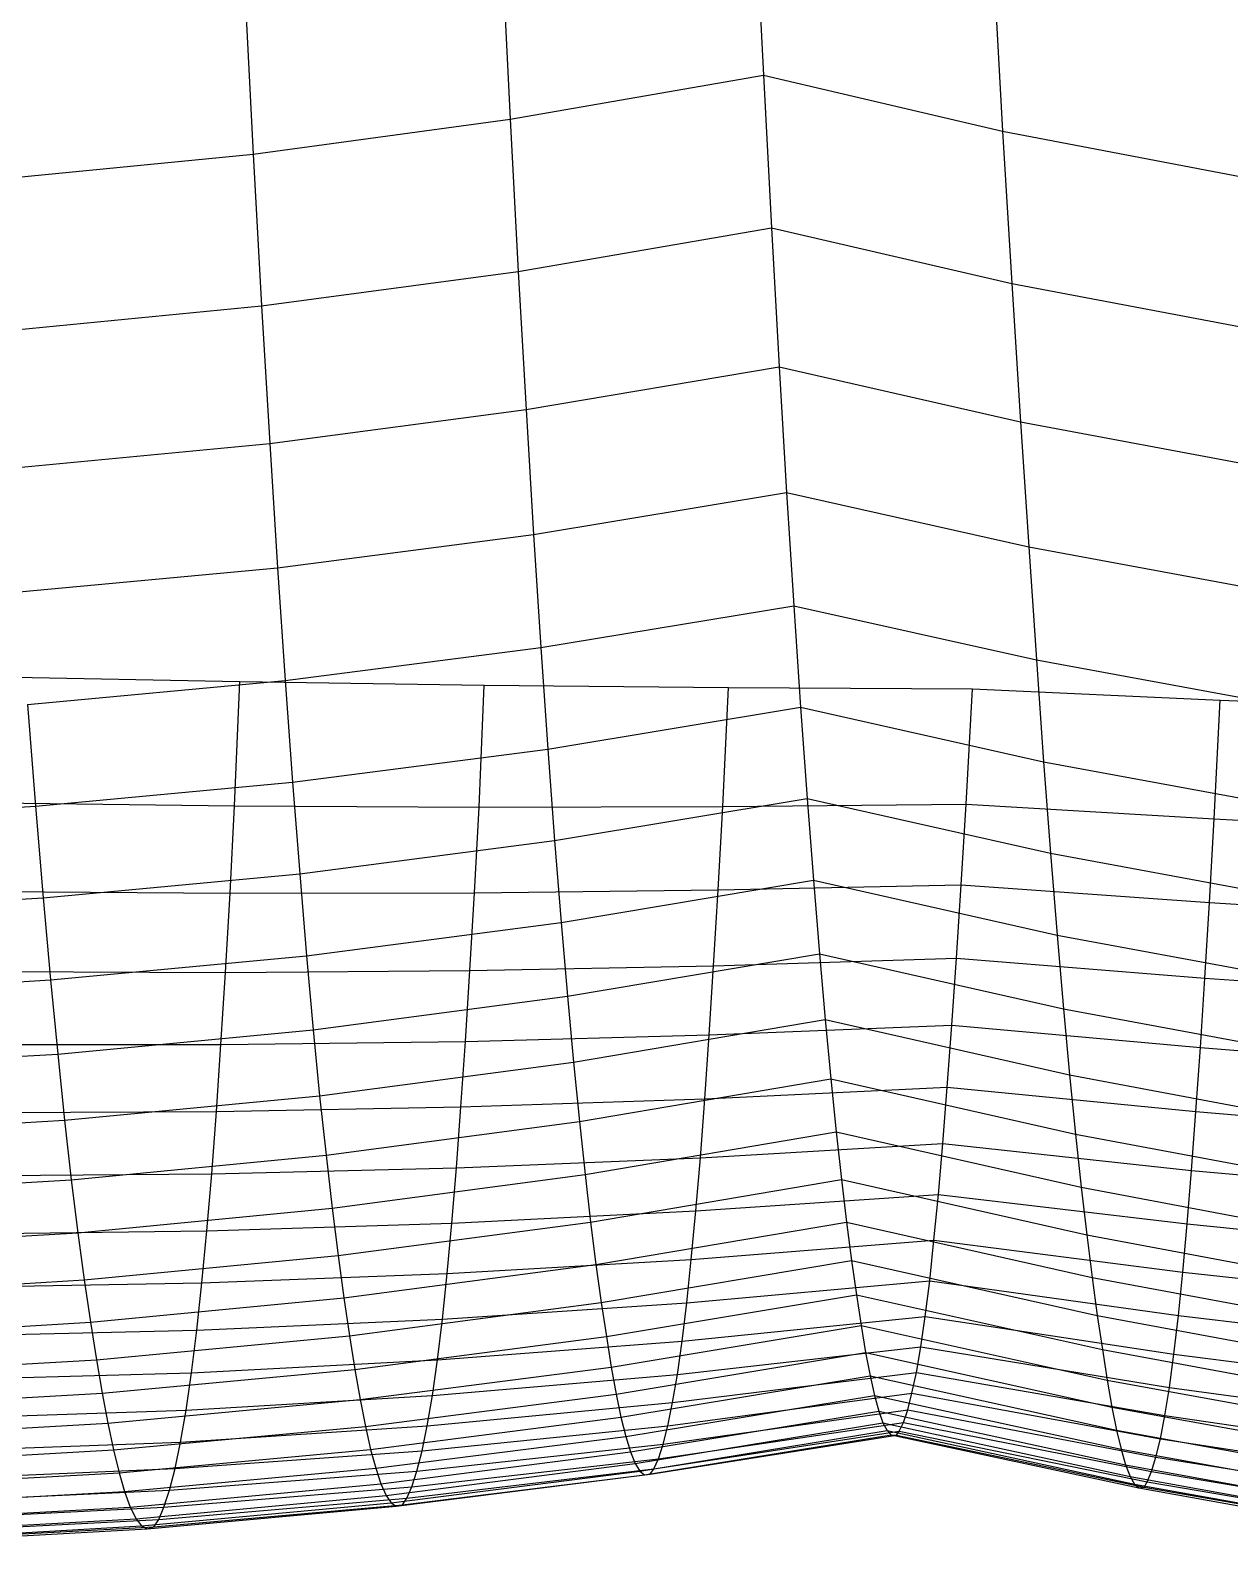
# Model space of a CAD drawing. Extents: x -429 to 429, y -1 to 209.
# Drawn here: x -57.63 to -47.6, y -0.24 to 12.41 of the extents above; entities that cross this region are included whole.
import ezdxf

# ---------------------------------------------------------------- set-up
doc = ezdxf.new("R2010")
doc.units = 0

msp = doc.modelspace()

# ---------------------------------------------------------------- linework, layer by layer
at = {"layer": 'default', "color": 5, "linetype": 'CONTINUOUS'}
for p, q in [((-51.568, 13.43, -11.727), (-51.5, 12.033, -10.869)), ((-51.568, 13.43, -11.727), (-51.5, 12.033, -10.869)), ((-53.685, 13.063, -12.208), (-53.617, 11.664, -11.306)), ((-49.576, 12.964, -12.59), (-49.499, 11.564, -11.688)), ((-55.84, 12.772, -12.558), (-55.768, 11.372, -11.619)), ((-53.617, 11.664, -11.306), (-51.5, 12.033, -10.869)), ((-51.5, 12.033, -10.869), (-49.499, 11.564, -11.688)), ((-51.5, 12.033, -10.869), (-51.433, 10.755, -10.033)), ((-51.5, 12.033, -10.869), (-51.433, 10.755, -10.033)), ((-55.768, 11.372, -11.619), (-53.617, 11.664, -11.306)), ((-53.617, 11.664, -11.306), (-53.55, 10.39, -10.426)), ((-49.499, 11.564, -11.688), (-47.439, 11.171, -12.391)), ((-49.499, 11.564, -11.688), (-49.423, 10.289, -10.808)), ((-57.944, 11.159, -11.807), (-55.768, 11.372, -11.619)), ((-55.768, 11.372, -11.619), (-55.698, 10.101, -10.703)), ((-53.55, 10.39, -10.426), (-51.433, 10.755, -10.033)), ((-51.433, 10.755, -10.033), (-49.423, 10.289, -10.808)), ((-51.433, 10.755, -10.033), (-51.368, 9.592, -9.229)), ((-51.433, 10.755, -10.033), (-51.368, 9.592, -9.229)), ((-55.698, 10.101, -10.703), (-53.55, 10.39, -10.426)), ((-53.55, 10.39, -10.426), (-53.485, 9.234, -9.58)), ((-49.423, 10.289, -10.808), (-47.359, 9.898, -11.475)), ((-49.423, 10.289, -10.808), (-49.349, 9.132, -9.963)), ((-57.868, 9.891, -10.863), (-55.698, 10.101, -10.703)), ((-55.698, 10.101, -10.703), (-55.629, 8.951, -9.823)), ((-53.485, 9.234, -9.58), (-51.368, 9.592, -9.229)), ((-51.368, 9.592, -9.229), (-49.349, 9.132, -9.963)), ((-51.368, 9.592, -9.229), (-51.306, 8.541, -8.463)), ((-51.368, 9.592, -9.229), (-51.306, 8.541, -8.463)), ((-55.629, 8.951, -9.823), (-53.485, 9.234, -9.58)), ((-53.485, 9.234, -9.58), (-53.422, 8.189, -8.778)), ((-49.349, 9.132, -9.963), (-47.282, 8.746, -10.595)), ((-49.349, 9.132, -9.963), (-49.28, 8.086, -9.16)), ((-57.794, 8.745, -9.957), (-55.629, 8.951, -9.823)), ((-55.629, 8.951, -9.823), (-55.564, 7.911, -8.99)), ((-53.422, 8.189, -8.778), (-51.306, 8.541, -8.463)), ((-51.306, 8.541, -8.463), (-49.28, 8.086, -9.16)), ((-51.306, 8.541, -8.463), (-51.246, 7.594, -7.737)), ((-51.306, 8.541, -8.463), (-51.246, 7.594, -7.737)), ((-55.564, 7.911, -8.99), (-53.422, 8.189, -8.778)), ((-53.422, 8.189, -8.778), (-53.362, 7.244, -8.019)), ((-49.28, 8.086, -9.16), (-47.211, 7.704, -9.761)), ((-49.28, 8.086, -9.16), (-49.216, 7.141, -8.401)), ((-57.723, 7.709, -9.101), (-55.564, 7.911, -8.99)), ((-55.564, 7.911, -8.99), (-55.5, 6.969, -8.206)), ((-53.362, 7.244, -8.019), (-51.246, 7.594, -7.737)), ((-51.246, 7.594, -7.737), (-49.216, 7.141, -8.401)), ((-51.246, 7.594, -7.737), (-51.189, 6.744, -7.046)), ((-51.246, 7.594, -7.737), (-51.189, 6.744, -7.046)), ((-55.5, 6.969, -8.206), (-53.362, 7.244, -8.019)), ((-53.362, 7.244, -8.019), (-53.303, 6.393, -7.301)), ((-49.216, 7.141, -8.401), (-47.145, 6.761, -8.976)), ((-49.216, 7.141, -8.401), (-49.156, 6.289, -7.682)), ((-57.928, 6.999, 10.041), (-55.88, 6.959, 9.765)), ((-57.654, 6.769, -8.296), (-55.5, 6.969, -8.206)), ((-55.923, 5.919, 9.374), (-55.88, 6.959, 9.765)), ((-55.88, 6.959, 9.765), (-53.834, 6.929, 9.471)), ((-55.5, 6.969, -8.206), (-55.438, 6.117, -7.464)), ((-53.878, 5.909, 9.047), (-53.834, 6.929, 9.471)), ((-53.834, 6.929, 9.471), (-51.792, 6.909, 9.158)), ((-51.839, 5.914, 8.693), (-51.792, 6.909, 9.158)), ((-51.792, 6.909, 9.158), (-49.752, 6.899, 8.827)), ((-49.805, 5.935, 8.312), (-49.752, 6.899, 8.827)), ((-49.805, 5.935, 8.312), (-49.752, 6.899, 8.827)), ((-49.752, 6.899, 8.827), (-47.679, 6.805, 8.792)), ((-57.654, 6.769, -8.296), (-57.588, 5.916, -7.537)), ((-53.303, 6.393, -7.301), (-51.189, 6.744, -7.046)), ((-51.189, 6.744, -7.046), (-49.156, 6.289, -7.682)), ((-51.189, 6.744, -7.046), (-51.135, 5.982, -6.387)), ((-51.189, 6.744, -7.046), (-51.135, 5.982, -6.387)), ((-47.729, 5.81, 8.327), (-47.679, 6.805, 8.792)), ((-47.679, 6.805, 8.792), (-45.606, 6.722, 8.738)), ((-55.438, 6.117, -7.464), (-53.303, 6.393, -7.301)), ((-53.303, 6.393, -7.301), (-53.247, 5.629, -6.614)), ((-49.156, 6.289, -7.682), (-47.084, 5.907, -8.233)), ((-49.156, 6.289, -7.682), (-49.098, 5.525, -6.995)), ((-57.588, 5.916, -7.537), (-55.438, 6.117, -7.464)), ((-55.438, 6.117, -7.464), (-55.378, 5.352, -6.755)), ((-53.247, 5.629, -6.614), (-51.135, 5.982, -6.387)), ((-51.135, 5.982, -6.387), (-49.098, 5.525, -6.995)), ((-51.135, 5.982, -6.387), (-51.082, 5.298, -5.757)), ((-51.135, 5.982, -6.387), (-51.082, 5.298, -5.757)), ((-59.746, 5.791, -7.518), (-57.588, 5.916, -7.537)), ((-57.971, 5.945, 9.673), (-55.923, 5.919, 9.374)), ((-57.588, 5.916, -7.537), (-57.524, 5.15, -6.81)), ((-55.96, 5.189, 9.03), (-55.923, 5.919, 9.374)), ((-55.923, 5.919, 9.374), (-53.878, 5.909, 9.047)), ((-53.916, 5.193, 8.689), (-53.878, 5.909, 9.047)), ((-53.878, 5.909, 9.047), (-51.839, 5.914, 8.693)), ((-51.877, 5.217, 8.317), (-51.839, 5.914, 8.693)), ((-51.839, 5.914, 8.693), (-49.805, 5.935, 8.312)), ((-49.846, 5.26, 7.914), (-49.805, 5.935, 8.312)), ((-49.846, 5.26, 7.914), (-49.805, 5.935, 8.312)), ((-49.805, 5.935, 8.312), (-47.729, 5.81, 8.327)), ((-47.768, 5.112, 7.951), (-47.729, 5.81, 8.327)), ((-47.729, 5.81, 8.327), (-45.653, 5.699, 8.315)), ((-55.378, 5.352, -6.755), (-53.247, 5.629, -6.614)), ((-53.247, 5.629, -6.614), (-53.192, 4.944, -5.958)), ((-49.098, 5.525, -6.995), (-47.025, 5.141, -7.523)), ((-49.098, 5.525, -6.995), (-49.043, 4.839, -6.338)), ((-57.524, 5.15, -6.81), (-55.378, 5.352, -6.755)), ((-55.378, 5.352, -6.755), (-55.321, 4.666, -6.077)), ((-58.01, 5.205, 9.34), (-55.96, 5.189, 9.03)), ((-55.998, 4.527, 8.675), (-55.96, 5.189, 9.03)), ((-55.96, 5.189, 9.03), (-53.916, 5.193, 8.689)), ((-53.954, 4.544, 8.324), (-53.916, 5.193, 8.689)), ((-53.916, 5.193, 8.689), (-51.877, 5.217, 8.317)), ((-53.192, 4.944, -5.958), (-51.082, 5.298, -5.757)), ((-51.916, 4.583, 7.938), (-51.877, 5.217, 8.317)), ((-51.877, 5.217, 8.317), (-49.846, 5.26, 7.914)), ((-51.082, 5.298, -5.757), (-49.043, 4.839, -6.338)), ((-51.082, 5.298, -5.757), (-51.032, 4.683, -5.154)), ((-51.082, 5.298, -5.757), (-51.032, 4.683, -5.154)), ((-49.886, 4.647, 7.518), (-49.846, 5.26, 7.914)), ((-49.886, 4.647, 7.518), (-49.846, 5.26, 7.914)), ((-49.846, 5.26, 7.914), (-47.768, 5.112, 7.951)), ((-59.678, 5.025, -6.779), (-57.524, 5.15, -6.81)), ((-57.524, 5.15, -6.81), (-57.462, 4.464, -6.115)), ((-47.807, 4.478, 7.572), (-47.768, 5.112, 7.951)), ((-47.768, 5.112, 7.951), (-45.69, 4.983, 7.956)), ((-55.321, 4.666, -6.077), (-53.192, 4.944, -5.958)), ((-53.192, 4.944, -5.958), (-53.139, 4.327, -5.33)), ((-49.043, 4.839, -6.338), (-46.969, 4.454, -6.843)), ((-49.043, 4.839, -6.338), (-48.99, 4.222, -5.711)), ((-53.139, 4.327, -5.33), (-51.032, 4.683, -5.154)), ((-51.032, 4.683, -5.154), (-48.99, 4.222, -5.711)), ((-51.032, 4.683, -5.154), (-50.983, 4.132, -4.576)), ((-51.032, 4.683, -5.154), (-50.983, 4.132, -4.576)), ((-57.462, 4.464, -6.115), (-55.321, 4.666, -6.077)), ((-55.321, 4.666, -6.077), (-55.265, 4.047, -5.43)), ((-53.954, 4.544, 8.324), (-51.916, 4.583, 7.938)), ((-51.953, 4.004, 7.562), (-51.916, 4.583, 7.938)), ((-51.916, 4.583, 7.938), (-49.886, 4.647, 7.518)), ((-49.925, 4.084, 7.13), (-49.886, 4.647, 7.518)), ((-49.925, 4.084, 7.13), (-49.886, 4.647, 7.518)), ((-49.886, 4.647, 7.518), (-47.807, 4.478, 7.572)), ((-59.611, 4.338, -6.072), (-57.462, 4.464, -6.115)), ((-58.05, 4.534, 8.993), (-55.998, 4.527, 8.675)), ((-57.462, 4.464, -6.115), (-57.402, 3.844, -5.452)), ((-56.037, 3.923, 8.318), (-55.998, 4.527, 8.675)), ((-55.998, 4.527, 8.675), (-53.954, 4.544, 8.324)), ((-53.991, 3.95, 7.958), (-53.954, 4.544, 8.324)), ((-47.845, 3.898, 7.196), (-47.807, 4.478, 7.572)), ((-47.807, 4.478, 7.572), (-45.726, 4.332, 7.59)), ((-55.265, 4.047, -5.43), (-53.139, 4.327, -5.33)), ((-53.139, 4.327, -5.33), (-53.089, 3.775, -4.726)), ((-48.99, 4.222, -5.711), (-46.915, 3.835, -6.195)), ((-48.99, 4.222, -5.711), (-48.939, 3.669, -5.106)), ((-53.089, 3.775, -4.726), (-50.983, 4.132, -4.576)), ((-51.953, 4.004, 7.562), (-49.925, 4.084, 7.13)), ((-50.983, 4.132, -4.576), (-48.939, 3.669, -5.106)), ((-50.983, 4.132, -4.576), (-50.936, 3.637, -4.02)), ((-50.983, 4.132, -4.576), (-50.936, 3.637, -4.02)), ((-49.962, 3.566, 6.752), (-49.925, 4.084, 7.13)), ((-49.962, 3.566, 6.752), (-49.925, 4.084, 7.13)), ((-49.925, 4.084, 7.13), (-47.845, 3.898, 7.196)), ((-58.09, 3.923, 8.642), (-56.037, 3.923, 8.318)), ((-57.402, 3.844, -5.452), (-55.265, 4.047, -5.43)), ((-56.075, 3.363, 7.965), (-56.037, 3.923, 8.318)), ((-56.037, 3.923, 8.318), (-53.991, 3.95, 7.958)), ((-55.265, 4.047, -5.43), (-55.211, 3.494, -4.805)), ((-54.029, 3.401, 7.598), (-53.991, 3.95, 7.958)), ((-53.991, 3.95, 7.958), (-51.953, 4.004, 7.562)), ((-51.99, 3.469, 7.194), (-51.953, 4.004, 7.562)), ((-59.547, 3.717, -5.399), (-57.402, 3.844, -5.452)), ((-57.402, 3.844, -5.452), (-57.344, 3.29, -4.811)), ((-47.882, 3.362, 6.827), (-47.845, 3.898, 7.196)), ((-47.845, 3.898, 7.196), (-45.763, 3.738, 7.224)), ((-55.211, 3.494, -4.805), (-53.089, 3.775, -4.726)), ((-53.089, 3.775, -4.726), (-53.039, 3.279, -4.144)), ((-48.939, 3.669, -5.106), (-46.864, 3.281, -5.569)), ((-48.939, 3.669, -5.106), (-48.889, 3.173, -4.524)), ((-53.039, 3.279, -4.144), (-50.936, 3.637, -4.02)), ((-51.99, 3.469, 7.194), (-49.962, 3.566, 6.752)), ((-50.936, 3.637, -4.02), (-48.889, 3.173, -4.524)), ((-50.936, 3.637, -4.02), (-50.891, 3.193, -3.483)), ((-50.936, 3.637, -4.02), (-50.891, 3.193, -3.483)), ((-49.999, 3.095, 6.378), (-49.962, 3.566, 6.752)), ((-49.999, 3.095, 6.378), (-49.962, 3.566, 6.752)), ((-49.962, 3.566, 6.752), (-47.882, 3.362, 6.827)), ((-57.344, 3.29, -4.811), (-55.211, 3.494, -4.805)), ((-55.211, 3.494, -4.805), (-55.158, 2.997, -4.202)), ((-54.029, 3.401, 7.598), (-51.99, 3.469, 7.194)), ((-52.027, 2.977, 6.825), (-51.99, 3.469, 7.194)), ((-59.485, 3.163, -4.746), (-57.344, 3.29, -4.811)), ((-58.129, 3.354, 8.293), (-56.075, 3.363, 7.965)), ((-57.344, 3.29, -4.811), (-57.288, 2.793, -4.192)), ((-56.114, 2.843, 7.603), (-56.075, 3.363, 7.965)), ((-56.075, 3.363, 7.965), (-54.029, 3.401, 7.598)), ((-54.066, 2.893, 7.233), (-54.029, 3.401, 7.598)), ((-47.919, 2.871, 6.458), (-47.882, 3.362, 6.827)), ((-47.882, 3.362, 6.827), (-45.798, 3.188, 6.864)), ((-55.158, 2.997, -4.202), (-53.039, 3.279, -4.144)), ((-53.039, 3.279, -4.144), (-52.991, 2.836, -3.583)), ((-52.991, 2.836, -3.583), (-50.891, 3.193, -3.483)), ((-50.891, 3.193, -3.483), (-48.842, 2.729, -3.962)), ((-50.891, 3.193, -3.483), (-50.847, 2.795, -2.966)), ((-50.891, 3.193, -3.483), (-50.847, 2.795, -2.966)), ((-48.889, 3.173, -4.524), (-46.813, 2.784, -4.964)), ((-48.889, 3.173, -4.524), (-48.842, 2.729, -3.962)), ((-52.027, 2.977, 6.825), (-49.999, 3.095, 6.378)), ((-50.036, 2.669, 6.002), (-49.999, 3.095, 6.378)), ((-50.036, 2.669, 6.002), (-49.999, 3.095, 6.378)), ((-49.999, 3.095, 6.378), (-47.919, 2.871, 6.458)), ((-57.288, 2.793, -4.192), (-55.158, 2.997, -4.202)), ((-55.158, 2.997, -4.202), (-55.107, 2.554, -3.62)), ((-54.066, 2.893, 7.233), (-52.027, 2.977, 6.825)), ((-52.065, 2.531, 6.449), (-52.027, 2.977, 6.825)), ((-59.424, 2.666, -4.115), (-57.288, 2.793, -4.192)), ((-58.17, 2.825, 7.933), (-56.114, 2.843, 7.603)), ((-57.288, 2.793, -4.192), (-57.233, 2.349, -3.595)), ((-56.154, 2.365, 7.228), (-56.114, 2.843, 7.603)), ((-56.114, 2.843, 7.603), (-54.066, 2.893, 7.233)), ((-55.107, 2.554, -3.62), (-52.991, 2.836, -3.583)), ((-54.105, 2.429, 6.858), (-54.066, 2.893, 7.233)), ((-52.991, 2.836, -3.583), (-52.945, 2.438, -3.042)), ((-52.945, 2.438, -3.042), (-50.847, 2.795, -2.966)), ((-50.847, 2.795, -2.966), (-48.795, 2.331, -3.42)), ((-50.847, 2.795, -2.966), (-50.804, 2.438, -2.466)), ((-50.847, 2.795, -2.966), (-50.804, 2.438, -2.466)), ((-47.955, 2.424, 6.082), (-47.919, 2.871, 6.458)), ((-47.919, 2.871, 6.458), (-45.834, 2.68, 6.498)), ((-52.065, 2.531, 6.449), (-50.036, 2.669, 6.002)), ((-50.073, 2.287, 5.625), (-50.036, 2.669, 6.002)), ((-50.073, 2.287, 5.625), (-50.036, 2.669, 6.002)), ((-50.036, 2.669, 6.002), (-47.955, 2.424, 6.082)), ((-48.842, 2.729, -3.962), (-46.765, 2.339, -4.382)), ((-48.842, 2.729, -3.962), (-48.795, 2.331, -3.42)), ((-57.233, 2.349, -3.595), (-55.107, 2.554, -3.62)), ((-55.107, 2.554, -3.62), (-55.057, 2.158, -3.06)), ((-54.105, 2.429, 6.858), (-52.065, 2.531, 6.449)), ((-52.103, 2.126, 6.069), (-52.065, 2.531, 6.449)), ((-56.154, 2.365, 7.228), (-54.105, 2.429, 6.858)), ((-55.057, 2.158, -3.06), (-52.945, 2.438, -3.042)), ((-54.144, 2.007, 6.475), (-54.105, 2.429, 6.858)), ((-52.945, 2.438, -3.042), (-52.9, 2.083, -2.52)), ((-52.9, 2.083, -2.52), (-50.804, 2.438, -2.466)), ((-50.804, 2.438, -2.466), (-48.75, 1.975, -2.898)), ((-50.804, 2.438, -2.466), (-50.762, 2.117, -1.985)), ((-50.804, 2.438, -2.466), (-50.762, 2.117, -1.985)), ((-47.992, 2.019, 5.701), (-47.955, 2.424, 6.082)), ((-47.955, 2.424, 6.082), (-45.87, 2.215, 6.122)), ((-59.365, 2.222, -3.507), (-57.233, 2.349, -3.595)), ((-58.213, 2.338, 7.559), (-56.154, 2.365, 7.228)), ((-57.233, 2.349, -3.595), (-57.18, 1.954, -3.02)), ((-56.196, 1.929, 6.843), (-56.154, 2.365, 7.228)), ((-52.103, 2.126, 6.069), (-50.073, 2.287, 5.625)), ((-50.109, 1.947, 5.244), (-50.073, 2.287, 5.625)), ((-50.109, 1.947, 5.244), (-50.073, 2.287, 5.625)), ((-50.073, 2.287, 5.625), (-47.992, 2.019, 5.701)), ((-48.795, 2.331, -3.42), (-46.718, 1.943, -3.82)), ((-48.795, 2.331, -3.42), (-48.75, 1.975, -2.898)), ((-57.18, 1.954, -3.02), (-55.057, 2.158, -3.06)), ((-55.057, 2.158, -3.06), (-55.009, 1.804, -2.519)), ((-55.009, 1.804, -2.519), (-52.9, 2.083, -2.52)), ((-54.144, 2.007, 6.475), (-52.103, 2.126, 6.069)), ((-52.9, 2.083, -2.52), (-52.856, 1.765, -2.016)), ((-52.856, 1.765, -2.016), (-50.762, 2.117, -1.985)), ((-52.141, 1.763, 5.681), (-52.103, 2.126, 6.069)), ((-50.762, 2.117, -1.985), (-48.707, 1.657, -2.394)), ((-50.762, 2.117, -1.985), (-50.722, 1.83, -1.519)), ((-50.762, 2.117, -1.985), (-50.722, 1.83, -1.519)), ((-59.308, 1.827, -2.922), (-57.18, 1.954, -3.02)), ((-58.256, 1.893, 7.173), (-56.196, 1.929, 6.843)), ((-57.18, 1.954, -3.02), (-57.128, 1.601, -2.465)), ((-56.238, 1.533, 6.444), (-56.196, 1.929, 6.843)), ((-56.196, 1.929, 6.843), (-54.144, 2.007, 6.475)), ((-54.184, 1.625, 6.081), (-54.144, 2.007, 6.475)), ((-52.141, 1.763, 5.681), (-50.109, 1.947, 5.244)), ((-50.146, 1.649, 4.859), (-50.109, 1.947, 5.244)), ((-50.146, 1.649, 4.859), (-50.109, 1.947, 5.244)), ((-50.109, 1.947, 5.244), (-48.029, 1.656, 5.313)), ((-48.75, 1.975, -2.898), (-46.673, 1.588, -3.279)), ((-48.75, 1.975, -2.898), (-48.707, 1.657, -2.394)), ((-48.029, 1.656, 5.313), (-47.992, 2.019, 5.701)), ((-47.992, 2.019, 5.701), (-45.906, 1.793, 5.738)), ((-57.128, 1.601, -2.465), (-55.009, 1.804, -2.519)), ((-55.009, 1.804, -2.519), (-54.962, 1.487, -1.998)), ((-52.813, 1.48, -1.53), (-50.722, 1.83, -1.519)), ((-50.722, 1.83, -1.519), (-48.665, 1.372, -1.907)), ((-50.722, 1.83, -1.519), (-50.683, 1.572, -1.069)), ((-50.722, 1.83, -1.519), (-50.683, 1.572, -1.069)), ((-54.962, 1.487, -1.998), (-52.856, 1.765, -2.016)), ((-54.184, 1.625, 6.081), (-52.141, 1.763, 5.681)), ((-52.856, 1.765, -2.016), (-52.813, 1.48, -1.53)), ((-52.18, 1.442, 5.283), (-52.141, 1.763, 5.681)), ((-52.18, 1.442, 5.283), (-50.146, 1.649, 4.859)), ((-50.183, 1.394, 4.469), (-50.146, 1.649, 4.859)), ((-50.183, 1.394, 4.469), (-50.146, 1.649, 4.859)), ((-50.146, 1.649, 4.859), (-48.066, 1.334, 4.914)), ((-48.707, 1.657, -2.394), (-46.629, 1.271, -2.757)), ((-48.707, 1.657, -2.394), (-48.665, 1.372, -1.907)), ((-48.066, 1.334, 4.914), (-48.029, 1.656, 5.313)), ((-48.029, 1.656, 5.313), (-45.942, 1.41, 5.343)), ((-59.253, 1.475, -2.357), (-57.128, 1.601, -2.465)), ((-58.301, 1.486, 6.771), (-56.238, 1.533, 6.444)), ((-57.128, 1.601, -2.465), (-57.078, 1.286, -1.93)), ((-56.282, 1.177, 6.028), (-56.238, 1.533, 6.444)), ((-56.238, 1.533, 6.444), (-54.184, 1.625, 6.081)), ((-54.226, 1.285, 5.673), (-54.184, 1.625, 6.081)), ((-52.772, 1.226, -1.058), (-50.683, 1.572, -1.069)), ((-50.683, 1.572, -1.069), (-48.625, 1.117, -1.435)), ((-50.683, 1.572, -1.069), (-50.645, 1.346, -0.632)), ((-50.683, 1.572, -1.069), (-50.645, 1.346, -0.632)), ((-57.078, 1.286, -1.93), (-54.962, 1.487, -1.998)), ((-54.962, 1.487, -1.998), (-54.917, 1.206, -1.494)), ((-54.917, 1.206, -1.494), (-52.813, 1.48, -1.53)), ((-54.226, 1.285, 5.673), (-52.18, 1.442, 5.283)), ((-52.813, 1.48, -1.53), (-52.772, 1.226, -1.058)), ((-52.219, 1.164, 4.876), (-52.18, 1.442, 5.283)), ((-52.219, 1.164, 4.876), (-50.183, 1.394, 4.469)), ((-50.22, 1.181, 4.077), (-50.183, 1.394, 4.469)), ((-50.22, 1.181, 4.077), (-50.183, 1.394, 4.469)), ((-50.183, 1.394, 4.469), (-48.104, 1.056, 4.507)), ((-59.199, 1.162, -1.812), (-57.078, 1.286, -1.93)), ((-57.078, 1.286, -1.93), (-57.03, 1.007, -1.413)), ((-56.282, 1.177, 6.028), (-54.226, 1.285, 5.673)), ((-54.268, 0.987, 5.253), (-54.226, 1.285, 5.673)), ((-52.731, 1, -0.598), (-50.645, 1.346, -0.632)), ((-50.645, 1.346, -0.632), (-48.585, 0.891, -0.974)), ((-50.645, 1.346, -0.632), (-50.608, 1.151, -0.207)), ((-50.645, 1.346, -0.632), (-50.608, 1.151, -0.207)), ((-48.665, 1.372, -1.907), (-46.587, 0.989, -2.252)), ((-48.665, 1.372, -1.907), (-48.625, 1.117, -1.435)), ((-48.104, 1.056, 4.507), (-48.066, 1.334, 4.914)), ((-48.066, 1.334, 4.914), (-45.979, 1.069, 4.934)), ((-58.347, 1.119, 6.349), (-56.282, 1.177, 6.028)), ((-57.03, 1.007, -1.413), (-54.917, 1.206, -1.494)), ((-56.328, 0.865, 5.598), (-56.282, 1.177, 6.028)), ((-54.917, 1.206, -1.494), (-54.873, 0.953, -1.005)), ((-54.873, 0.953, -1.005), (-52.772, 1.226, -1.058)), ((-54.268, 0.987, 5.253), (-52.219, 1.164, 4.876)), ((-52.772, 1.226, -1.058), (-52.731, 1, -0.598)), ((-52.691, 0.807, -0.145), (-50.608, 1.151, -0.207)), ((-52.259, 0.929, 4.464), (-50.22, 1.181, 4.077)), ((-52.259, 0.929, 4.464), (-52.219, 1.164, 4.876)), ((-50.608, 1.151, -0.207), (-48.546, 0.698, -0.521)), ((-50.608, 1.151, -0.207), (-50.571, 0.988, 0.209)), ((-50.608, 1.151, -0.207), (-50.571, 0.988, 0.209)), ((-50.257, 1.006, 3.684), (-50.22, 1.181, 4.077)), ((-50.257, 1.006, 3.684), (-50.22, 1.181, 4.077)), ((-50.22, 1.181, 4.077), (-48.142, 0.82, 4.095)), ((-48.625, 1.117, -1.435), (-46.546, 0.737, -1.761)), ((-48.625, 1.117, -1.435), (-48.585, 0.891, -0.974)), ((-48.142, 0.82, 4.095), (-48.104, 1.056, 4.507)), ((-48.104, 1.056, 4.507), (-46.017, 0.771, 4.513)), ((-59.147, 0.884, -1.286), (-57.03, 1.007, -1.413)), ((-57.03, 1.007, -1.413), (-56.982, 0.756, -0.91)), ((-56.982, 0.756, -0.91), (-54.873, 0.953, -1.005)), ((-56.328, 0.865, 5.598), (-54.268, 0.987, 5.253)), ((-54.873, 0.953, -1.005), (-54.829, 0.728, -0.525)), ((-54.829, 0.728, -0.525), (-52.731, 1, -0.598)), ((-54.311, 0.734, 4.824), (-54.268, 0.987, 5.253)), ((-54.311, 0.734, 4.824), (-52.259, 0.929, 4.464)), ((-52.731, 1, -0.598), (-52.691, 0.807, -0.145)), ((-52.651, 0.646, 0.298), (-50.571, 0.988, 0.209)), ((-52.299, 0.735, 4.049), (-50.257, 1.006, 3.684)), ((-52.299, 0.735, 4.049), (-52.259, 0.929, 4.464)), ((-50.571, 0.988, 0.209), (-48.508, 0.538, -0.077)), ((-50.571, 0.988, 0.209), (-50.535, 0.857, 0.616)), ((-50.571, 0.988, 0.209), (-50.535, 0.857, 0.616)), ((-50.293, 0.869, 3.293), (-50.257, 1.006, 3.684)), ((-50.293, 0.869, 3.293), (-50.257, 1.006, 3.684)), ((-50.257, 1.006, 3.684), (-48.179, 0.626, 3.679)), ((-48.585, 0.891, -0.974), (-46.506, 0.511, -1.281)), ((-48.585, 0.891, -0.974), (-48.546, 0.698, -0.521)), ((-58.396, 0.797, 5.911), (-56.328, 0.865, 5.598)), ((-56.374, 0.598, 5.157), (-56.328, 0.865, 5.598)), ((-54.786, 0.537, -0.052), (-52.691, 0.807, -0.145)), ((-52.691, 0.807, -0.145), (-52.651, 0.646, 0.298)), ((-52.612, 0.516, 0.735), (-50.535, 0.857, 0.616)), ((-52.378, 0.459, 3.224), (-50.329, 0.763, 2.906)), ((-52.339, 0.58, 3.635), (-50.293, 0.869, 3.293)), ((-50.535, 0.857, 0.616), (-48.47, 0.407, 0.36)), ((-50.535, 0.857, 0.616), (-50.5, 0.759, 1.014)), ((-50.535, 0.857, 0.616), (-50.5, 0.759, 1.014)), ((-50.364, 0.69, 2.527), (-50.329, 0.763, 2.906)), ((-50.364, 0.69, 2.527), (-50.329, 0.763, 2.906)), ((-50.329, 0.763, 2.906), (-50.293, 0.869, 3.293)), ((-50.329, 0.763, 2.906), (-50.293, 0.869, 3.293)), ((-50.329, 0.763, 2.906), (-48.253, 0.351, 2.853)), ((-50.293, 0.869, 3.293), (-48.217, 0.471, 3.265)), ((-48.179, 0.626, 3.679), (-48.142, 0.82, 4.095)), ((-48.142, 0.82, 4.095), (-46.055, 0.518, 4.083)), ((-59.097, 0.635, -0.773), (-56.982, 0.756, -0.91)), ((-56.982, 0.756, -0.91), (-56.935, 0.532, -0.416)), ((-56.935, 0.532, -0.416), (-54.829, 0.728, -0.525)), ((-56.374, 0.598, 5.157), (-54.311, 0.734, 4.824)), ((-54.829, 0.728, -0.525), (-54.786, 0.537, -0.052)), ((-54.742, 0.379, 0.415), (-52.651, 0.646, 0.298)), ((-54.355, 0.524, 4.391), (-52.299, 0.735, 4.049)), ((-54.355, 0.524, 4.391), (-54.311, 0.734, 4.824)), ((-52.651, 0.646, 0.298), (-52.612, 0.516, 0.735)), ((-52.572, 0.418, 1.164), (-50.5, 0.759, 1.014)), ((-52.533, 0.355, 1.583), (-50.465, 0.694, 1.402)), ((-52.495, 0.323, 1.996), (-50.431, 0.659, 1.781)), ((-52.447, 0.329, 2.514), (-50.388, 0.655, 2.265)), ((-52.416, 0.374, 2.823), (-50.364, 0.69, 2.527)), ((-52.339, 0.58, 3.635), (-52.299, 0.735, 4.049)), ((-50.5, 0.759, 1.014), (-48.433, 0.309, 0.79)), ((-50.5, 0.759, 1.014), (-50.465, 0.694, 1.402)), ((-50.5, 0.759, 1.014), (-50.465, 0.694, 1.402)), ((-50.465, 0.694, 1.402), (-48.397, 0.246, 1.209)), ((-50.465, 0.694, 1.402), (-50.431, 0.659, 1.781)), ((-50.465, 0.694, 1.402), (-50.431, 0.659, 1.781)), ((-50.431, 0.659, 1.781), (-48.361, 0.214, 1.623)), ((-50.431, 0.659, 1.781), (-50.388, 0.655, 2.265)), ((-50.431, 0.659, 1.781), (-50.388, 0.655, 2.265)), ((-50.388, 0.655, 2.265), (-50.364, 0.69, 2.527)), ((-50.388, 0.655, 2.265), (-50.364, 0.69, 2.527)), ((-50.388, 0.655, 2.265), (-48.316, 0.22, 2.142)), ((-50.364, 0.69, 2.527), (-48.289, 0.265, 2.452)), ((-48.546, 0.698, -0.521), (-46.466, 0.319, -0.806)), ((-48.546, 0.698, -0.521), (-48.508, 0.538, -0.077)), ((-59.046, 0.411, -0.268), (-56.935, 0.532, -0.416)), ((-58.445, 0.52, 5.462), (-56.374, 0.598, 5.157)), ((-56.935, 0.532, -0.416), (-56.888, 0.342, 0.075)), ((-56.888, 0.342, 0.075), (-54.786, 0.537, -0.052)), ((-56.42, 0.376, 4.71), (-56.374, 0.598, 5.157)), ((-56.42, 0.376, 4.71), (-54.355, 0.524, 4.391)), ((-54.786, 0.537, -0.052), (-54.742, 0.379, 0.415)), ((-54.699, 0.248, 0.876), (-52.612, 0.516, 0.735)), ((-54.398, 0.355, 3.958), (-52.339, 0.58, 3.635)), ((-54.398, 0.355, 3.958), (-54.355, 0.524, 4.391)), ((-52.612, 0.516, 0.735), (-52.572, 0.418, 1.164)), ((-52.378, 0.459, 3.224), (-52.339, 0.58, 3.635)), ((-48.508, 0.538, -0.077), (-46.427, 0.161, -0.338)), ((-48.508, 0.538, -0.077), (-48.47, 0.407, 0.36)), ((-48.217, 0.471, 3.265), (-48.179, 0.626, 3.679)), ((-48.179, 0.626, 3.679), (-46.093, 0.307, 3.649)), ((-54.656, 0.15, 1.33), (-52.572, 0.418, 1.164)), ((-54.44, 0.223, 3.527), (-52.378, 0.459, 3.224)), ((-52.572, 0.418, 1.164), (-52.533, 0.355, 1.583)), ((-52.416, 0.374, 2.823), (-52.378, 0.459, 3.224)), ((-48.47, 0.407, 0.36), (-46.389, 0.03, 0.124)), ((-48.47, 0.407, 0.36), (-48.433, 0.309, 0.79)), ((-48.253, 0.351, 2.853), (-48.217, 0.471, 3.265)), ((-48.217, 0.471, 3.265), (-46.13, 0.138, 3.215)), ((-58.996, 0.222, 0.234), (-56.888, 0.342, 0.075)), ((-58.494, 0.288, 5.005), (-56.42, 0.376, 4.71)), ((-56.888, 0.342, 0.075), (-56.842, 0.185, 0.559)), ((-56.842, 0.185, 0.559), (-54.742, 0.379, 0.415)), ((-56.467, 0.195, 4.262), (-56.42, 0.376, 4.71)), ((-56.467, 0.195, 4.262), (-54.398, 0.355, 3.958)), ((-54.742, 0.379, 0.415), (-54.699, 0.248, 0.876)), ((-54.613, 0.089, 1.774), (-52.533, 0.355, 1.583)), ((-54.57, 0.061, 2.215), (-52.495, 0.323, 1.996)), ((-54.517, 0.074, 2.762), (-52.447, 0.329, 2.514)), ((-54.481, 0.128, 3.11), (-52.416, 0.374, 2.823)), ((-54.44, 0.223, 3.527), (-54.398, 0.355, 3.958)), ((-52.533, 0.355, 1.583), (-52.495, 0.323, 1.996)), ((-52.495, 0.323, 1.996), (-52.447, 0.329, 2.514)), ((-52.447, 0.329, 2.514), (-52.416, 0.374, 2.823)), ((-48.433, 0.309, 0.79), (-46.351, -0.068, 0.579)), ((-48.433, 0.309, 0.79), (-48.397, 0.246, 1.209)), ((-48.316, 0.22, 2.142), (-48.289, 0.265, 2.452)), ((-48.289, 0.265, 2.452), (-48.253, 0.351, 2.853)), ((-48.289, 0.265, 2.452), (-46.203, -0.09, 2.364)), ((-48.253, 0.351, 2.853), (-46.167, 0.005, 2.783)), ((-58.946, 0.066, 0.731), (-56.842, 0.185, 0.559)), ((-58.544, 0.1, 4.547), (-56.467, 0.195, 4.262)), ((-56.842, 0.185, 0.559), (-56.795, 0.055, 1.038)), ((-56.795, 0.055, 1.038), (-54.699, 0.248, 0.876)), ((-56.747, -0.043, 1.512), (-54.656, 0.15, 1.33)), ((-56.556, -0.049, 3.385), (-54.481, 0.128, 3.11)), ((-56.513, 0.053, 3.816), (-54.44, 0.223, 3.527)), ((-56.513, 0.053, 3.816), (-56.467, 0.195, 4.262)), ((-54.699, 0.248, 0.876), (-54.656, 0.15, 1.33)), ((-54.656, 0.15, 1.33), (-54.613, 0.089, 1.774)), ((-54.517, 0.074, 2.762), (-54.481, 0.128, 3.11)), ((-54.481, 0.128, 3.11), (-54.44, 0.223, 3.527)), ((-48.397, 0.246, 1.209), (-46.314, -0.129, 1.024)), ((-48.397, 0.246, 1.209), (-48.361, 0.214, 1.623)), ((-48.361, 0.214, 1.623), (-48.316, 0.22, 2.142)), ((-48.361, 0.214, 1.623), (-46.278, -0.157, 1.467)), ((-48.316, 0.22, 2.142), (-46.232, -0.144, 2.015)), ((-58.896, -0.064, 1.223), (-56.795, 0.055, 1.038)), ((-58.593, -0.048, 4.09), (-56.513, 0.053, 3.816)), ((-56.795, 0.055, 1.038), (-56.747, -0.043, 1.512)), ((-56.701, -0.103, 1.976), (-54.613, 0.089, 1.774)), ((-56.654, -0.128, 2.439), (-54.57, 0.061, 2.215)), ((-56.597, -0.11, 3.007), (-54.517, 0.074, 2.762)), ((-56.556, -0.049, 3.385), (-56.513, 0.053, 3.816)), ((-54.613, 0.089, 1.774), (-54.57, 0.061, 2.215)), ((-54.57, 0.061, 2.215), (-54.517, 0.074, 2.762)), ((-58.845, -0.162, 1.711), (-56.747, -0.043, 1.512)), ((-58.795, -0.221, 2.188), (-56.701, -0.103, 1.976)), ((-58.684, -0.221, 3.25), (-56.597, -0.11, 3.007)), ((-58.639, -0.157, 3.65), (-56.556, -0.049, 3.385)), ((-56.747, -0.043, 1.512), (-56.701, -0.103, 1.976)), ((-56.701, -0.103, 1.976), (-56.654, -0.128, 2.439)), ((-56.654, -0.128, 2.439), (-56.597, -0.11, 3.007)), ((-56.597, -0.11, 3.007), (-56.556, -0.049, 3.385)), ((-58.745, -0.244, 2.667), (-56.654, -0.128, 2.439))]:
    msp.add_line(p, q, dxfattribs=at)

doc.saveas('drawing.dxf')
